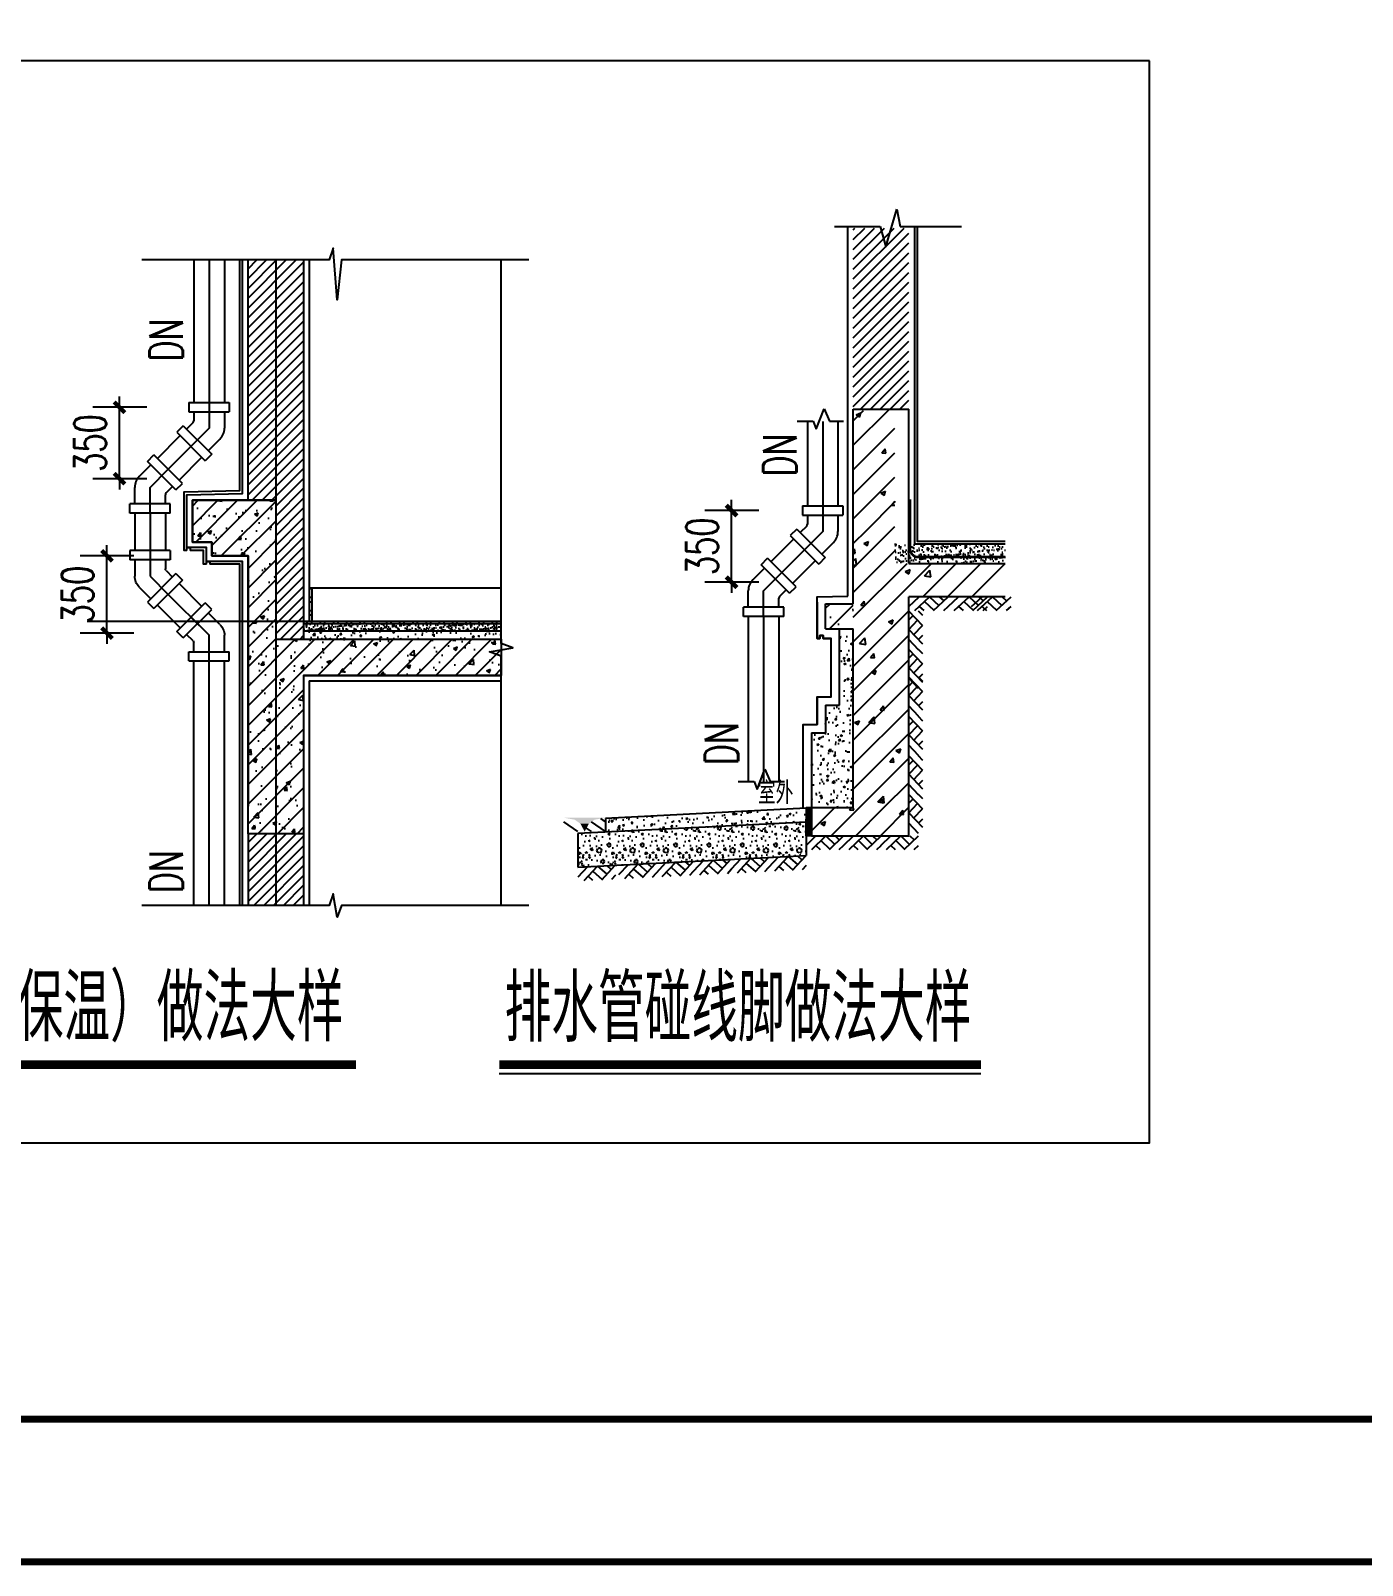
# Model space of a CAD drawing. Extents: x -452079 to 117456, y 3902 to 836955.
# Drawn here: x -291040 to -281696, y 673377 to 684145 of the extents above; entities that cross this region are included whole.
import ezdxf
from ezdxf.enums import TextEntityAlignment as Align

# ---------------------------------------------------------------- set-up
doc = ezdxf.new("R2010")
doc.units = 0
doc.header["$LTSCALE"] = 1000
doc.header["$MEASUREMENT"] = 0
doc.linetypes.add('PC-12-T01$0$ACAD_ISO10W100', pattern=[18, 12, -3, 0, -3])
doc.linetypes.add('PC-12-T01$0$DASH', pattern=[0.35, 0.25, -0.1])
for name, color, linetype in [('0-cxFrame', 155, 'Continuous'), ('PC-12-T01$0$TWT_TEXT', 7, 'Continuous'), ('总说明', 2, 'Continuous')]:
    doc.layers.add(name, color=color, linetype=linetype)
doc.layers.add('0-cxText', color=131, linetype='Continuous', lineweight=25)
doc.styles.add('cx_tuming', font='')
doc.styles.add('cx_tuqian1', font='')
doc.styles.add('PC-12-T01$0$_TCH_DIM_T3', font='SIMPLEX', dxfattribs={"width": 0.705882, "bigfont": 'GBCBIG'})
doc.styles.add('PC-12-T01$0$SZUL_DIM', font='simplex.shx', dxfattribs={"width": 0.7, "bigfont": 'hztxt.shx'})
doc.styles.add('PC-12-T01$0$SZUL_HZ', font='xcsg.shx', dxfattribs={"width": 0.8, "bigfont": 'HZTXT.shx'})
doc.styles.add('PC-12-T01$0$TSSD_Rein', font='Tssdeng.shx', dxfattribs={"width": 0.7, "bigfont": 'hztxt.shx'})
doc.styles.add('黑体', font='', dxfattribs={"height": 12})
doc.styles.get('cx_tuming').set_extended_font_data('SimHei')
doc.styles.get('cx_tuqian1').set_extended_font_data('SimSun')
doc.styles.get('黑体').set_extended_font_data('SimHei')
doc.dimstyles.new('PC-12-T01$0$_TWT_ARCH&&50', dxfattribs={"dimtxt": 148.75, "dimasz": 50, "dimexe": 125, "dimexo": 150, "dimgap": 63.125, "dimtad": 1, "dimdec": 0, "dimzin": 0, "dimdsep": 46, "dimtxsty": 'PC-12-T01$0$_TCH_DIM_T3', "dimblk": 'PC-12-T01$0$_ArchTick', "dimcen": 0.09, "dimclrt": 7, "dimazin": 2, "dimtfac": 1, "dimtdec": 0, "dimtix": 1, "dimtmove": 2, "dimatfit": 3, "dimfxl": 0, "dimtolj": 1, "dimtzin": 0, "dimarcsym": 0})

# ---------------------------------------------------------------- blocks, each defined once
blk = doc.blocks.new('PC-12-T01$0$_ArchTick')
at = {"color": 0, "linetype": 'ByBlock', "const_width": 0.4}
blk.add_lwpolyline([(-0.5, -0.5), (0.5, 0.5)], dxfattribs=at)
blk = doc.blocks.new('*D320')
at = {"color": 0, "lineweight": -2, "transparency": 16777216}
for p, q in [((-290417, 681503), (-290417, 681578)), ((-290226, 681503), (-290604, 681503)), ((-290417, 681001), (-290417, 681503)), ((-290226, 681001), (-290604, 681001)), ((-290417, 681001), (-290417, 680926))]:
    blk.add_line(p, q, dxfattribs=at)
at = {"color": 0, "lineweight": -2, "transparency": 16777216, "xscale": 75, "yscale": 75, "zscale": 75}
for p, rotation in [((-290417, 681503), 270), ((-290417, 681001), 90)]:
    blk.add_blockref('PC-12-T01$0$_ArchTick', p, dxfattribs=dict(at, rotation=rotation))
at = {"color": 7, "lineweight": -3, "transparency": 16777216, "insert": (-290623, 681252), "char_height": 223.1, "attachment_point": 5, "rotation": 90, "style": 'PC-12-T01$0$_TCH_DIM_T3'}
blk.add_mtext('\\A1;350', dxfattribs=at)
blk = doc.blocks.new('*D321')
at = {"color": 0, "lineweight": -2, "transparency": 16777216}
for p, q in [((-290316, 680460), (-290693, 680460)), ((-290505, 680460), (-290505, 680535)), ((-290505, 679917), (-290505, 680460)), ((-290316, 679917), (-290693, 679917)), ((-290505, 679917), (-290505, 679842))]:
    blk.add_line(p, q, dxfattribs=at)
at = {"color": 0, "lineweight": -2, "transparency": 16777216, "xscale": 75, "yscale": 75, "zscale": 75}
for p, rotation in [((-290505, 680460), 270), ((-290505, 679917), 90)]:
    blk.add_blockref('PC-12-T01$0$_ArchTick', p, dxfattribs=dict(at, rotation=rotation))
at = {"color": 7, "lineweight": -3, "transparency": 16777216, "insert": (-290711, 680188), "char_height": 223.1, "attachment_point": 5, "rotation": 90, "style": 'PC-12-T01$0$_TCH_DIM_T3'}
blk.add_mtext('\\A1;350', dxfattribs=at)
blk = doc.blocks.new('*D322')
at = {"color": 0, "lineweight": -2, "transparency": 16777216}
for p, q in [((-285931, 680778), (-286309, 680778)), ((-286122, 680778), (-286122, 680853)), ((-286122, 680275), (-286122, 680778)), ((-285931, 680275), (-286309, 680275)), ((-286122, 680275), (-286122, 680200))]:
    blk.add_line(p, q, dxfattribs=at)
at = {"color": 0, "lineweight": -2, "transparency": 16777216, "xscale": 75, "yscale": 75, "zscale": 75}
for p, rotation in [((-286122, 680778), 270), ((-286122, 680275), 90)]:
    blk.add_blockref('PC-12-T01$0$_ArchTick', p, dxfattribs=dict(at, rotation=rotation))
at = {"color": 7, "lineweight": -3, "transparency": 16777216, "insert": (-286328, 680527), "char_height": 223.1, "attachment_point": 5, "rotation": 90, "style": 'PC-12-T01$0$_TCH_DIM_T3'}
blk.add_mtext('\\A1;350', dxfattribs=at)
blk = doc.blocks.new('PC-12-T01$0$45度弯头')
at = {"layer": 'PC-12-T01$0$TWT_TEXT', "color": 2, "linetype": 'Continuous'}
for p, q in [((48.4, 53), (37.8, 42.4)), ((48.4, 53), (95, 6.4)), ((15, 33), (0, 33)), ((0, 33), (0, -33)), ((15, 33), (15, -33)), ((43.4, 36.8), (32.8, 26.2)), ((37.8, 42.4), (84.4, -4.2)), ((30, 25), (15, 25)), ((78.8, 1.4), (59.7, -17.7)), ((95, 6.4), (84.4, -4.2)), ((42, -25), (15, -25)), ((15, -33), (0, -33))]:
    blk.add_line(p, q, dxfattribs=at)
at = {"layer": 'PC-12-T01$0$TWT_TEXT', "color": 7, "linetype": 'PC-12-T01$0$ACAD_ISO10W100'}
for p, q in [((71.7, 29.7), (42, 0)), ((42, 0), (0, 0))]:
    blk.add_line(p, q, dxfattribs=at)
at = {"layer": 'PC-12-T01$0$TWT_TEXT', "color": 2, "linetype": 'Continuous'}
for centre, radius in [((30, 29), 3.97), ((42, 0), 25)]:
    blk.add_arc(centre, radius, 270, 315, dxfattribs=at)
blk = doc.blocks.new('PC-12-T01$0$A$C18EF7B7F')
at = {"layer": 'PC-12-T01$0$TWT_TEXT', "linetype": 'Continuous'}
h = blk.add_hatch(dxfattribs=at)
h.set_pattern_fill('ANSI32', color=2, scale=10, angle=315, style=0)
h.set_pattern_definition([(0, (-160352.88, 354900.825), (1e-14, 47.625), []), (0, (-160337.007, 354884.95), (1e-14, 47.625), [])])
h.paths.add_polyline_path([(20, 120), (30, 120), (30, 235), (25, 240), (20, 240)])
h = blk.add_hatch(dxfattribs=at)
h.set_pattern_fill('AR-SAND', color=254, scale=10, style=0)
h.set_pattern_definition([(37.5, (-285161.55, 101418.105), (-0.6299336, 19.2682377), [0, -15.2, 0, -17, 0, -16.25]), (7.5, (-285161.55, 101418.105), (17.697767, 28.2214607), [0, -8.2, 0, -13.7, 0, -5.25]), (327.5, (-285173.85, 101418.105), (31.1414186, 0.0565905), [0, -5, 0, -18, 0, -23.5]), (317.5, (-285173.85, 101418.105), (30.061266, 8.7767556), [0, -2.5, 0, -11.8, 0, -13.5])])
h.paths.add_polyline_path([(711, 85), (711, 112), (0, 112), (0, 85)])
h = blk.add_hatch(dxfattribs=at)
h.set_pattern_fill('ANSI32', color=2, scale=10, angle=45, style=0)
h.set_pattern_definition([(90, (-160352.88, 354900.825), (-47.625, 4e-15), []), (90, (-160337.007, 354916.7), (-47.625, 4e-15), [])])
h.paths.add_polyline_path([(5, 120), (5, 112), (711, 112), (711, 120)])
h = blk.add_hatch(dxfattribs=at)
h.set_pattern_fill('混凝土', color=254, scale=10, style=0)
h.set_pattern_definition([(50, (-285161.55, 101418.105), (71.726018, -6.275213), [7.5, -82.5]), (355, (-285161.55, 101418.105), (-13.875133, 75.219213), [6, -66]), (100.4514, (-285155.57, 101417.58), (57.850938, 68.943954), [6.374019, -70.114211]), (46.1842, (-285161.55, 101438.105), (106.724105, -16.551901), [11.25, -123.75]), (96.6356, (-285152.66, 101436.73), (93.46627, 97.411787), [9.56103, -105.1713]), (351.1842, (-285161.55, 101438.1), (93.466195, 97.41186), [9, -99]), (21, (-285151.55, 101433.105), (59.690705, -40.261889), [7.5, -82.5]), (326, (-285151.55, 101433.105), (24.331533, 72.515005), [6, -66]), (71.4514, (-285146.576, 101429.75), (84.022263, 32.25305), [6.374019, -70.114211]), (37.5, (-285161.55, 101418.105), (1.2159855, 33.2893854), [0, -65.2, 0, -67, 0, -66.25]), (7.5, (-285161.55, 101418.105), (26.3069537, 39.441171), [0, -38.2, 0, -63.7, 0, -25.25]), (327.5, (-285183.85, 101418.105), (53.3822436, -2.2554872), [0, -25, 0, -78, 0, -103.5]), (317.5, (-285193.85, 101418.105), (58.318617, 10.010498), [0, -32.5, 0, -51.8, 0, -73.5])])
h.paths.add_polyline_path([(0, 85), (0, 55), (711, 55), (711, 85)])
at = {"layer": 'PC-12-T01$0$TWT_TEXT', "color": 254, "linetype": 'Continuous'}
for p, q in [((20, 740), (20, 120)), ((25, 240), (711, 240))]:
    blk.add_line(p, q, dxfattribs=at)
at = {"layer": 'PC-12-T01$0$TWT_TEXT', "color": 2}
for p, q in [((20, 240), (25, 240)), ((30, 235), (25, 240)), ((30, 235), (30, 120)), ((0, 120), (711, 120)), ((0, 112), (711, 112))]:
    blk.add_line(p, q, dxfattribs=at)
at = {"layer": 'PC-12-T01$0$TWT_TEXT', "color": 254}
blk.add_line((0, 85), (711, 85), dxfattribs=at)
blk = doc.blocks.new('PC-12-T01$0$$LinePat$素土夯实')
at = {"layer": 'PC-12-T01$0$TWT_TEXT', "color": 8}
for p, q in [((0, -210), (210, 0)), ((120, -300), (420, 0)), ((420, 0), (608, -188)), ((495, -300), (795, 0)), ((615, 0), (705, -90)), ((210, -210), (300, -300)), ((315, -105), (502, -293)), ((705, -300), (795, -210))]:
    blk.add_line(p, q, dxfattribs=at)
blk = doc.blocks.new('PC-12-T01$0$$LinePat$自然土壤')
at = {"color": 0}
for p, q in [((0, -90), (71, -19)), ((0, -300), (211, -89)), ((210, -300), (286, -224)), ((420, -300), (630, -90))]:
    blk.add_line(p, q, dxfattribs=at)
for points in [[(0, 0), (630, 0), (168, -45), (462, -45)], [(168, -45), (462, -45), (252, -132), (378, -132)], [(252, -132), (378, -132), (315, -300)]]:
    blk.add_solid(points, dxfattribs=at)
blk = doc.blocks.new('PC-12-T01$0$A$C5B1F4B75')
at = {"layer": 'PC-12-T01$0$TWT_TEXT', "linetype": 'Continuous'}
blk.add_hatch(color=8, dxfattribs=at).paths.add_polyline_path([(0, 100), (-20, 100), (-20, 60), (0.2, 60)])
h = blk.add_hatch(dxfattribs=at)
h.set_pattern_fill('HOUND', color=8, scale=5, style=0)
h.set_pattern_definition([(180, (-66896.956, 2947.6813), (-9.525, 2.38125), [38.1, -19.05]), (90, (-66896.956, 2947.6813), (2.38125, -9.525), [38.1, -19.05])])
h.paths.add_polyline_path([(-20, 0), (-20, 60), (0, 60), (0, 0)])
at = {"layer": 'PC-12-T01$0$TWT_TEXT', "color": 2}
for points in [[(0, 100), (-20, 100), (-20, 60), (0, 60)], [(-20, 60), (0, 60), (0, 0), (-20, 0)]]:
    blk.add_lwpolyline(points, close=True, dxfattribs=at)
blk = doc.blocks.new('TK22.A1 L(Dragon)')
at = {"layer": '0-cxFrame', "color": 7, "const_width": 0.5}
blk.add_lwpolyline([(0, 0), (-841, 0), (-841, 594), (0, 594)], close=True, dxfattribs=at)
at = {"layer": '0-cxFrame', "const_width": 0.5}
blk.add_lwpolyline([(-80, 10), (-821, 10), (-821, 584), (-80, 584)], close=True, dxfattribs=at)
at = {"style": '黑体', "flags": 4}
blk.add_attdef('图幅', text='', height=3.3, dxfattribs=at).set_placement((-40, 3), align=Align.RIGHT)
at = {"layer": '0-cxText', "flags": 4}
for tag, height, style, p in [('建设单位', 3.5, 'cx_tuming', (-45, 240)), ('项目名称', 3.5, 'cx_tuming', (-45, 210)), ('子项名称', 3.5, 'cx_tuming', (-45, 180)), ('工程编号', 3.3, 'cx_tuqian1', (-35, 165)), ('图名1', 3.5, 'cx_tuming', (-45, 87)), ('图名2', 3.5, 'cx_tuming', (-45, 79)), ('图名3', 3.5, 'cx_tuming', (-45, 71)), ('出图日期', 3.3, 'cx_tuqian1', (-39, 60)), ('专业', 3.3, 'cx_tuqian1', (-55, 52)), ('图号', 3.3, 'cx_tuqian1', (-55, 44)), ('版次', 3.3, 'cx_tuqian1', (-20, 44))]:
    blk.add_attdef(tag, text='', height=height, dxfattribs=dict(at, style=style)).set_placement(p, align=Align.MIDDLE)

msp = doc.modelspace()

# ---------------------------------------------------------------- hatches: boundary and pattern name
h = msp.add_hatch()
h.set_pattern_fill('普通砖', color=256, scale=19.5, style=0)
h.set_pattern_definition([(45, (-2259679.558, -1099657.444), (-34.4714694, 34.4714694), [])])
h.paths.add_polyline_path([(-284877.87, 682760.2), (-285267.87, 682760.2), (-285267.87, 681489.47), (-284877.87, 681489.47)])
at = {"linetype": 'Continuous'}
h = msp.add_hatch(dxfattribs=at)
h.set_pattern_fill('普通砖', color=256, scale=19.5, style=0)
h.set_pattern_definition([(45, (-601126.153, 1354954.917), (-34.4714694, 34.4714694), [])])
h.paths.add_polyline_path([(-289514.98, 682536.3), (-289124.98, 682536.3), (-289124.98, 679874.72), (-289319.98, 679874.72), (-289319.98, 680849.72), (-289514.98, 680849.72)])
h = msp.add_hatch(dxfattribs=at)
h.set_pattern_fill('钢筋混凝土', color=256, scale=39, style=0)
h.set_pattern_definition([(45, (-601126.15, 1354919.91), (-68.942911, 68.942911), []), (50, (-601126.15, 1354919.91), (279.73147, -24.47333), [29.25, -321.75]), (355, (-601126.15, 1354919.9), (-54.11302, 293.35493), [23.4, -257.4]), (100.4514, (-601102.84, 1354917.87), (225.61866, 268.88142), [24.85867, -273.44542]), (46.1842, (-601126.15, 1354997.9), (416.22401, -64.55242), [43.875, -482.625]), (96.6356, (-601091.47, 1354992.53), (364.51846, 379.90597), [37.28801, -410.16807]), (351.1842, (-601126.15, 1354997.9), (364.51816, 379.90625), [35.1, -386.1]), (21, (-601087.15, 1354978.41), (232.79375, -157.02137), [29.25, -321.75]), (326, (-601087.15, 1354978.4), (94.89298, 282.80852), [23.4, -257.4]), (71.4514, (-601067.75, 1354965.33), (327.68683, 125.78689), [24.85867, -273.44542]), (37.5, (-601126.15, 1354919.91), (4.742344, 129.828603), [0, -254.28, 0, -261.3, 0, -258.375]), (7.5, (-601126.15, 1354919.91), (102.59712, 153.820568), [0, -148.98, 0, -248.43, 0, -98.475]), (327.5, (-601213.12, 1354919.91), (208.19075, -8.7964), [0, -97.5, 0, -304.2, 0, -403.65]), (317.5, (-601252.12, 1354919.91), (227.442606, 39.040943), [0, -126.75, 0, -202.02, 0, -286.65])])
h.paths.add_polyline_path([(-289124.98, 678509.72), (-289514.98, 678509.72), (-289514.98, 678704.72), (-289514.98, 680459.72), (-289768.48, 680459.72), (-289768.48, 680557.22), (-289904.98, 680557.22), (-289904.98, 680849.72), (-289319.98, 680849.72), (-289319.98, 679874.72), (-287738.55, 679874.72), (-287738.55, 679621.22), (-289124.98, 679621.22)])
h = msp.add_hatch(dxfattribs=at)
h.set_pattern_fill('AR-SAND', color=256, scale=19.5, style=0)
h.set_pattern_definition([(37.5, (-477713.48, 2688999.56), (-1.5600305, 47.71779064), [0, -37.6428, 0, -42.1005, 0, -40.243125]), (7.5, (-477713.48, 2688999.56), (43.8285201, 69.8904473), [0, -20.3073, 0, -33.92805, 0, -13.001625]), (327.5, (-477743.942, 2688999.56), (77.1217561, 0.1401255), [0, -12.3825, 0, -44.577, 0, -58.19775]), (317.5, (-477743.94, 2688999.56), (74.4467541, 21.735609), [0, -6.19125, 0, -29.2227, 0, -33.43275])])
h.paths.add_polyline_path([(-284201.69, 680407.22), (-284201.69, 680543.72), (-284975.37, 680543.72), (-284975.37, 680407.22)])
h = msp.add_hatch(dxfattribs=at)
h.set_pattern_fill('钢筋混凝土', color=256, scale=48.75, style=0)
h.set_pattern_definition([(45, (-2414302.64, -571793.92), (-86.178639, 86.178639), []), (50, (-2414302.64, -571793.92), (349.66434, -30.591666), [36.5625, -402.1875]), (355, (-2414302.64, -571793.92), (-67.641275, 366.693665), [29.25, -321.75]), (100.4514, (-2414273.5, -571796.47), (282.023324, 336.101777), [31.073343, -341.80678]), (46.1842, (-2414302.64, -571696.4), (520.28001, -80.69052), [54.84375, -603.28125]), (96.6356, (-2414259.3, -571703.14), (455.64807, 474.88246), [46.61002, -512.71009]), (351.1842, (-2414302.64, -571696.4), (455.6477, 474.88282), [43.875, -482.625]), (21, (-2414253.9, -571720.8), (290.992188, -196.27671), [36.5625, -402.1875]), (326, (-2414253.9, -571720.8), (118.616224, 353.510647), [29.25, -321.75]), (71.4514, (-2414229.64, -571737.15), (409.60853, 157.233617), [31.073343, -341.80678]), (37.5, (-2414302.64, -571793.92), (5.9279295, 162.285754), [0, -317.85, 0, -326.625, 0, -322.96875]), (7.5, (-2414302.64, -571793.92), (128.2464, 192.27571), [0, -186.225, 0, -310.5375, 0, -123.09375]), (327.5, (-2414411.35, -571793.92), (260.2384376, -10.9955), [0, -121.875, 0, -380.25, 0, -504.5625]), (317.5, (-2414460.1, -571793.92), (284.303258, 48.801179), [0, -158.4375, 0, -252.525, 0, -358.3125])])
h.paths.add_polyline_path([(-285462.87, 680124.47), (-285267.87, 680124.47), (-285267.87, 679948.97), (-285462.87, 679948.97)])
h = msp.add_hatch(dxfattribs=at)
h.set_pattern_fill('混凝土', color=256, scale=19.5, style=0)
h.set_pattern_definition([(50, (-277834.24, -257636.39), (139.865736, -12.236666), [14.625, -160.875]), (355, (-277834.24, -257636.4), (-27.05651, 146.677466), [11.7, -128.7]), (100.4514, (-277822.59, -257637.41), (112.80933, 134.44071), [12.429337, -136.722712]), (46.1842, (-277834.24, -257597.4), (208.112004, -32.276208), [21.9375, -241.3125]), (96.6356, (-277816.9, -257600.08), (182.259228, 189.952985), [18.644006, -205.084035]), (351.1842, (-277834.24, -257597.4), (182.25908, 189.953127), [17.55, -193.05]), (21, (-277814.74, -257607.14), (116.396875, -78.510684), [14.625, -160.875]), (326, (-277814.74, -257607.14), (47.44649, 141.404259), [11.7, -128.7]), (71.4514, (-277805.04, -257613.69), (163.843413, 62.893447), [12.429337, -136.722712]), (37.5, (-277834.24, -257636.393), (2.3711718, 64.9143015), [0, -127.14, 0, -130.65, 0, -129.1875]), (7.5, (-277834.24, -257636.393), (51.29856, 76.910284), [0, -74.49, 0, -124.215, 0, -49.2375]), (327.5, (-277877.727, -257636.393), (104.095375, -4.3982), [0, -48.75, 0, -152.1, 0, -201.825]), (317.5, (-277897.23, -257636.39), (113.721303, 19.5204716), [0, -63.375, 0, -101.01, 0, -143.325])])
h.paths.add_polyline_path([(-285560.37, 678691.22), (-285267.87, 678691.22), (-285267.87, 679276.22), (-285462.87, 679276.22), (-285462.87, 679217.72), (-285560.37, 679217.72)])
h.paths.add_polyline_path([(-285365.37, 679412.72), (-285462.87, 679412.72), (-285462.87, 679276.22), (-285267.87, 679276.22), (-285267.87, 679919.72), (-285365.37, 679919.72)])
h = msp.add_hatch(dxfattribs=at)
h.set_pattern_fill('混凝土', color=256, scale=19.5, style=0)
h.set_pattern_definition([(50, (-472967.32, 2688804.56), (139.8657356, -12.236666), [14.625, -160.875]), (355, (-472967.32, 2688804.56), (-27.05651, 146.677466), [11.7, -128.7]), (100.4514, (-472955.66, 2688803.54), (112.809329, 134.440711), [12.429337, -136.722712]), (46.1842, (-472967.32, 2688843.56), (208.112004, -32.276208), [21.9375, -241.3125]), (96.6356, (-472949.98, 2688840.87), (182.259228, 189.952985), [18.644006, -205.084035]), (351.1842, (-472967.32, 2688843.56), (182.25908, 189.953127), [17.55, -193.05]), (21, (-472947.82, 2688833.81), (116.396875, -78.510684), [14.625, -160.875]), (326, (-472947.82, 2688833.81), (47.44649, 141.404259), [11.7, -128.7]), (71.4514, (-472938.12, 2688827.27), (163.843413, 62.893447), [12.429337, -136.722712]), (37.5, (-472967.32, 2688804.56), (2.3711718, 64.9143015), [0, -127.14, 0, -130.65, 0, -129.1875]), (7.5, (-472967.32, 2688804.56), (51.2985598, 76.9102838), [0, -74.49, 0, -124.215, 0, -49.2375]), (327.5, (-473010.804, 2688804.56), (104.095375, -4.3982), [0, -48.75, 0, -152.1, 0, -201.825]), (317.5, (-473030.3, 2688804.56), (113.721303, 19.5204716), [0, -63.375, 0, -101.01, 0, -143.325])])
h.paths.add_polyline_path([(-285599.37, 678613.22), (-285599.37, 678689.27), (-287006, 678618.11), (-287006, 678520.49), (-285599.37, 678591.65)])
h = msp.add_hatch()
h.set_pattern_fill('加气混凝土', color=8, scale=19.5, style=0)
h.set_pattern_definition([(0, (-277765.21, -257707.76), (117, 234), [0, -234]), (0, (-277902.1, -257739.35), (117, 234), [0, -234]), (0, (-277826.05, -257741.7), (117, 234), [0, -234]), (0, (-277742.98, -257672.66), (117, 234), [0, -234]), (0, (-277840.1, -257753.4), (117, 234), [0, -234]), (0, (-277719.58, -257525.24), (117, 234), [0, -234]), (0, (-277790.95, -257543.96), (117, 234), [0, -234]), (0, (-277753.51, -257573.21), (117, 234), [0, -234]), (0, (-277944.22, -257577.9), (117, 234), [0, -234]), (0, (-277829.56, -257588.42), (117, 234), [0, -234]), (0, (-277874.02, -257648.1), (117, 234), [0, -234]), (0, (-277871.68, -257735.84), (117, 234), [0, -234]), (0, (-277783.93, -257745.2), (117, 234), [0, -234]), (0, (-277719.58, -257642.24), (117, 234), [0, -234]), (0, (-277938.37, -257678.51), (117, 234), [0, -234]), (0, (-277918.48, -257638.73), (117, 234), [0, -234]), (0, (-277827.22, -257655.11), (117, 234), [0, -234]), (0, (-277859.98, -257689.04), (117, 234), [0, -234]), (0, (-277878.7, -257611.82), (117, 234), [0, -234]), (0, (-277849.45, -257524.07), (117, 234), [0, -234]), (0, (-277929.01, -257727.65), (117, 234), [0, -234]), (0, (-277800.31, -257572.04), (117, 234), [0, -234]), (0, (-277909.12, -257568.53), (117, 234), [0, -234]), (0, (-277927.84, -257538.11), (117, 234), [0, -234]), (130.601294, (-277733.956, -257598.508), (-584.99999354, 702.00000307), [10.273206, -4304.47329]), (18.434949, (-277750.67, -257594.05), (584.9999978, 233.9999983), [10.571044, -1469.37488]), (90, (-277750.67, -257604.08), (117, 234), [10.02857, -457.971404]), (161.565051, (-277740.64, -257607.422), (-585.000003, 233.9999826), [10.571044, -1469.37488]), (53.1301023, (-277740.64, -257607.42), (117.0000002, 234), [11.14286, -1158.857115]), (135, (-277731.73, -257726.65), (-117.000014, 233.999984), [9.45503, -652.396914]), (45, (-277745.1, -257726.65), (116.999999, 233.999999), [9.45503, -652.396914]), (135, (-277738.41, -257733.34), (-117.000014, 233.999984), [9.45503, -652.396914]), (45, (-277738.41, -257733.34), (116.999999, 233.999999), [9.45503, -652.396914]), (116.56505, (-277844.27, -257569.54), (-2e-05, 467.999987), [12.45809, -249.161835]), (180, (-277849.84, -257558.4), (-117, 234), [13.37143, -220.62856]), (63.43495, (-277868.78, -257569.54), (1e-06, 468), [12.45809, -249.161835]), (116.56505, (-277863.21, -257580.68), (-2e-05, 467.999987), [12.45809, -249.161835]), (0, (-277863.21, -257580.68), (117, 234), [13.37143, -220.62856]), (63.43495, (-277849.84, -257580.68), (1e-06, 468), [12.45809, -249.161835]), (107.102728, (-277756.242, -257648.651), (-350.99998658, 1170.00000189), [15.155925, -6350.331975]), (143.972626, (-277760.699, -257634.165), (-2222.99997182, 1637.99999815), [15.155925, -3167.5878]), (180, (-277772.96, -257625.25), (-117, 234), [14.485714, -219.51427]), (36.0273733, (-277799.699, -257634.165), (2222.99998357, 1637.99998234), [15.155925, -3167.5878]), (71.565051, (-277804.156, -257647.536), (351.0000018, 1169.999998), [14.094723, -1465.85119]), (107.102728, (-277799.699, -257662.022), (-350.99998658, 1170.00000189), [15.155925, -6350.331975]), (143.972626, (-277787.442, -257670.936), (-2222.99997182, 1637.99999815), [15.155925, -3167.5878]), (0, (-277787.44, -257670.94), (117, 234), [14.485714, -219.51427]), (36.0273733, (-277772.956, -257670.936), (2222.99998357, 1637.99998234), [15.155925, -3167.5878]), (71.565051, (-277760.7, -257662.022), (351.0000018, 1169.999998), [14.094723, -1465.85119]), (150.255118, (-277754.013, -257539.45), (-351.0000008, 233.9999971), [8.98366, -1877.584644]), (90, (-277761.81, -257543.91), (117, 234), [8.914286, -459.08567]), (29.7448813, (-277761.813, -257543.908), (351.0000002, 233.9999989), [8.98366, -1877.584644]), (116.56505, (-277808.61, -257705.48), (-2e-05, 467.999987), [12.45809, -249.161835]), (168.690067, (-277814.185, -257694.336), (-1053.0000008, 233.99999413), [11.36353, -2374.977345]), (41.1859251, (-277834.242, -257699.908), (2924.99998228, 2573.99997749), [11.84502, -4963.06278]), (90, (-277834.24, -257711.05), (117, 234), [11.14286, -456.857115]), (138.814074, (-277825.327, -257718.851), (-2924.99994801, 2574.0000164), [11.84502, -4963.06278]), (16.6992442, (-277825.327, -257718.851), (3860.99997095, 1169.99998775), [11.633485, -4874.429625]), (60.9453959, (-277814.185, -257715.508), (116.99999969, 233.99999793), [11.472274, -4806.882405]), (109.983106, (-277906.67, -257607.422), (-585.0000022, 1637.99999567), [13.04238, -5464.757025]), (155.556045, (-277911.127, -257595.165), (-1521.0000058, 701.99998542), [13.463965, -5641.401285]), (24.4439547, (-277935.642, -257595.165), (1521.00000076, 701.99999662), [13.463965, -5641.401285]), (70.0168934, (-277940.099, -257607.422), (585.00000176, 1637.99999594), [13.04238, -5464.757025]), (109.983106, (-277935.642, -257619.679), (-585.0000022, 1637.99999567), [13.04238, -5464.757025]), (160.016893, (-277923.385, -257624.136), (-585.00000034, 233.99998934), [13.04238, -2725.857225]), (19.9831065, (-277923.385, -257624.136), (584.9999968, 233.99999963), [13.04238, -2725.857225]), (70.0168934, (-277911.127, -257619.679), (585.00000176, 1637.99999594), [13.04238, -5464.757025]), (122.005383, (-277819.756, -257628.593), (-117.0000157, 233.99998805), [10.51215, -2197.03926]), (18.434949, (-277835.356, -257623.022), (584.9999978, 233.9999983), [10.571044, -1469.37488]), (90, (-277835.36, -257633.05), (117, 234), [10.02857, -457.971404]), (161.565051, (-277825.327, -257636.393), (-585.000003, 233.9999826), [10.571044, -1469.37488]), (54.4623222, (-277825.327, -257636.393), (818.99999881, 1169.99999825), [9.58545, -4016.302485]), (116.56505, (-277887.73, -257685.42), (-2e-05, 467.999987), [12.45809, -249.161835]), (180, (-277893.3, -257674.28), (-117, 234), [12.25714, -221.742846]), (59.0362434, (-277912.242, -257685.422), (117.0000004, 233.99999886), [12.994694, -2715.89058]), (120.963756, (-277905.556, -257696.565), (-117.000016, 233.99998925), [12.994694, -2715.89058]), (0, (-277905.56, -257696.56), (117, 234), [12.25714, -221.742846]), (63.43495, (-277893.3, -257696.56), (1e-06, 468), [12.45809, -249.161835])])
h.paths.add_polyline_path([(-285599.37, 678591.65), (-287201, 678510.74), (-287201, 678276.44), (-285599.37, 678357.36)])
h = msp.add_hatch(dxfattribs=at)
h.set_pattern_fill('普通砖', color=256, scale=19.5, style=0)
h.set_pattern_definition([(45, (-601126.153, 1351755.503), (-34.4714694, 34.4714694), [])])
h.paths.add_polyline_path([(-289514.98, 678509.72), (-289124.98, 678509.72), (-289124.98, 678006.1), (-289319.98, 678006.1), (-289319.98, 678008.88), (-289514.98, 678006.1)])

# ---------------------------------------------------------------- linework, layer by layer
at = {"ltscale": 0.5}
for p, q in [((-285038.29, 682628, -800.07), (-284961.54, 682891.74, -800.07)), ((-284961.54, 682891.74, -800.07), (-284938.52, 682770.19, -800.07)), ((-285400.67, 682770.19, -800.07), (-285078.96, 682770.19, -800.07)), ((-285078.96, 682770.19, -800.07), (-285038.29, 682628, -800.07)), ((-284938.52, 682770.19, -800.07), (-284509.27, 682770.19, -800.07)), ((-289514.98, 680849.72, -800.07), (-289514.98, 682536.3, -800.07)), ((-289124.98, 682536.3, -800.07), (-289124.98, 679874.72, -800.07)), ((-285527.51, 681348.53, -800.07), (-285473.09, 681491.25, -800.07)), ((-285473.09, 681491.25, -800.07), (-285435.68, 681404.6, -800.07)), ((-285267.87, 681489.47, -800.07), (-284877.87, 681489.47, -800.07)), ((-285267.87, 680124.47, -800.07), (-285267.87, 681489.47, -800.06)), ((-285267.87, 681313.97, -800.06), (-285267.87, 681489.47, -800.06)), ((-284877.87, 680407.22, -800.07), (-284877.87, 681489.47, -800.07)), ((-285661.86, 681404.6, -800.07), (-285549.62, 681404.6, -800.07)), ((-285549.62, 681404.6, -800.07), (-285527.51, 681348.53, -800.07)), ((-285435.68, 681404.6, -800.07), (-285335.34, 681404.6, -800.07)), ((-284201.69, 680173.22, -800.07), (-284877.87, 680173.22, -800.07)), ((-285462.87, 679948.97, -800.07), (-285462.87, 680124.47, -800.07)), ((-285365.37, 679412.72, -800.07), (-285365.37, 679948.97, -800.07)), ((-285267.87, 678691.22, -800.07), (-285267.87, 679948.97, -800.07)), ((-289085.98, 679582.22, -800.07), (-287738.55, 679582.22, -800.07)), ((-289085.98, 679582.22, -800.07), (-289085.98, 678006.1, -800.07)), ((-285462.87, 679412.72, -800.07), (-285365.37, 679412.72, -800.07)), ((-285462.87, 679412.72, -800.07), (-285462.87, 679217.72, -800.07)), ((-285560.37, 679217.72, -800.07), (-285560.37, 678593.6, -800.07)), ((-285560.37, 679217.72, -800.07), (-285462.87, 679217.72, -800.07)), ((-285942.17, 678820.8, -800.07), (-285887.75, 678963.52, -800.07)), ((-285887.75, 678963.52, -800.07), (-285850.34, 678876.87, -800.07)), ((-286076.52, 678876.87, -800.07), (-285964.28, 678876.87, -800.07)), ((-285964.28, 678876.87, -800.07), (-285942.17, 678820.8, -800.07)), ((-285850.34, 678876.87, -800.07), (-285750, 678876.87, -800.07)), ((-285599.37, 678689.27, -800.07), (-287006, 678618.11, -800.07)), ((-285599.37, 678689.27, -800.07), (-285599.37, 678357.36, -800.07)), ((-285560.37, 678691.22, -800.07), (-285560.37, 678496.22, -800.07)), ((-285267.87, 678691.22, -800.07), (-285560.37, 678691.22, -800.07)), ((-285599.37, 678591.65, -800.07), (-287201, 678510.74, -800.07)), ((-287006, 678618.11, -800.07), (-287006, 678520.49, -800.07)), ((-289514.98, 678509.72, -800.07), (-289514.98, 678006.1, -800.07)), ((-289124.98, 678509.72, -800.07), (-289124.98, 678006.1, -800.07)), ((-287201, 678510.74, -800.07), (-287201, 678276.44, -800.07)), ((-285560.37, 678496.22, -800.07), (-285267.87, 678496.22, -800.07)), ((-287201, 678276.44, -800.07), (-285599.37, 678357.36, -800.07))]:
    msp.add_line(p, q, dxfattribs=at)
at = {"linetype": 'Continuous', "ltscale": 0.5}
for p, q in [((-289895.23, 682536.3, -800.07), (-289895.23, 681535.48, -800.07)), ((-289787.98, 682536.3, -800.07), (-289787.98, 681355.3, -800.07)), ((-289680.73, 682536.3, -800.07), (-289680.73, 681535.48, -800.07)), ((-285267.87, 681235.95, -800.07), (-285014.35, 681489.47, -800.07)), ((-285267.87, 681408.31, -800.07), (-285196.26, 681479.92, -800.07)), ((-285247.84, 681450.17, -800.07), (-285213.71, 681463.27, -800.07)), ((-285247.84, 681450.17, -800.07), (-285223.59, 681433.81, -800.07)), ((-285223.53, 681433.62, -800.07), (-285213.64, 681463.08, -800.07)), ((-290098.56, 681044.72, -800.07), (-289787.98, 681355.3, -800.07)), ((-285589.62, 681402.46, -800.07), (-285589.62, 680810.24, -800.07)), ((-285482.37, 681402.46, -800.07), (-285482.37, 680810.24, -800.07)), ((-285375.12, 681402.46, -800.07), (-285375.12, 680810.24, -800.07)), ((-285267.87, 681063.59, -800.07), (-284975.37, 681356.09, -800.07)), ((-290151.06, 681143.89, -800.07), (-289991.22, 681303.74, -800.07)), ((-285068.28, 681183.47, -800.07), (-285044.78, 681211.48, -800.07)), ((-285039.07, 681180.73, -800.07), (-285044.71, 681211.28, -800.07)), ((-289999.39, 680992.22, -800.07), (-289839.55, 681152.06, -800.07)), ((-285267.87, 680891.24, -800.07), (-284975.37, 681183.74, -800.07)), ((-285068.28, 681183.47, -800.07), (-285039.14, 681180.92, -800.07)), ((-285267.87, 680718.88, -800.07), (-284975.37, 681011.38, -800.07)), ((-285075.47, 680900.38, -800.07), (-285041.33, 680913.49, -800.07)), ((-285075.47, 680900.38, -800.07), (-285051.22, 680884.03, -800.07)), ((-285051.15, 680883.84, -800.07), (-285041.27, 680913.3, -800.07)), ((-289904.98, 680849.72, -800.07), (-289904.98, 680557.22, -800.07)), ((-289319.98, 680849.72, -800.07), (-289904.98, 680849.72, -800.07)), ((-289319.98, 680849.72, -800.07), (-289319.98, 679874.72, -800.07)), ((-285173.17, 680641.22, -800.07), (-284975.37, 680839.02, -800.07)), ((-285000.64, 680816.77, -800.07), (-284977.13, 680844.78, -800.07)), ((-285000.64, 680816.77, -800.07), (-284975.37, 680814.56, -800.07)), ((-284975.37, 680835.4, -800.07), (-284977.07, 680844.59, -800.07)), ((-290309.88, 680760.47, -800.07), (-290309.88, 680497.38, -800.07)), ((-290202.63, 680760.47, -800.07), (-290202.63, 680497.38, -800.07)), ((-290095.38, 680760.47, -800.07), (-290095.38, 680497.38, -800.07)), ((-285845.46, 680418.65, -800.07), (-285685.62, 680578.49, -800.07)), ((-285792.96, 680319.47, -800.07), (-285482.37, 680630.06, -800.07)), ((-285267.87, 680374.17, -800.07), (-285000.82, 680641.22, -800.07)), ((-285267.87, 680546.52, -800.07), (-285173.17, 680641.22, -800.07)), ((-285000.82, 680641.22, -800.07), (-284975.37, 680666.67, -800.07)), ((-289904.98, 680557.22, -800.07), (-289768.48, 680557.22, -800.07)), ((-289768.48, 680557.22, -800.07), (-289768.48, 680459.72, -800.07)), ((-289768.48, 680459.72, -800.07), (-289514.98, 680459.72, -800.07)), ((-289514.98, 680459.72, -800.07), (-289514.98, 679874.72, -800.07)), ((-285267.87, 680498.29, -800.07), (-285259.16, 680508.68, -800.07)), ((-285267.87, 680201.81, -800.07), (-284975.37, 680494.31, -800.07)), ((-285267.87, 680479.38, -800.07), (-285253.52, 680478.12, -800.07)), ((-285253.46, 680477.93, -800.07), (-285259.09, 680508.49, -800.07)), ((-285194.08, 680546.87, -800.07), (-285159.95, 680559.98, -800.07)), ((-285194.08, 680546.87, -800.07), (-285169.83, 680530.52, -800.07)), ((-285169.77, 680530.33, -800.07), (-285159.88, 680559.78, -800.07)), ((-284838.87, 680543.72, -800.07), (-284201.69, 680543.72, -800.07)), ((-285693.79, 680266.97, -800.07), (-285533.94, 680426.81, -800.07)), ((-285267.87, 680422.21, -800.07), (-285250.19, 680440.63, -800.07)), ((-285267.87, 679857.09, -800.07), (-284717.75, 680407.22, -800.07)), ((-285267.87, 680029.45, -800.07), (-284890.1, 680407.22, -800.07)), ((-285267.87, 680397.91, -800.07), (-285244.81, 680394.34, -800.07)), ((-285244.74, 680394.17, -800.07), (-285250.13, 680440.47, -800.07)), ((-284903.09, 680350.6, -800.07), (-284868.96, 680363.7, -800.07)), ((-284903.09, 680350.6, -800.07), (-284878.84, 680334.24, -800.07)), ((-284878.78, 680334.05, -800.07), (-284868.89, 680363.51, -800.07)), ((-284779.39, 680173.22, -800.07), (-284545.39, 680407.22, -800.07)), ((-284767.88, 680320.37, -800.07), (-284729.91, 680359.94, -800.07)), ((-284724.46, 680313.48, -800.07), (-284729.85, 680359.77, -800.07)), ((-284607.03, 680173.22, -800.07), (-284373.03, 680407.22, -800.07)), ((-284434.67, 680173.22, -800.07), (-284201.69, 680406.21, -800.07)), ((-289999.39, 680265.63, -800.07), (-289839.55, 680105.78, -800.07)), ((-284767.88, 680320.37, -800.07), (-284724.53, 680313.65, -800.07)), ((-290098.56, 680213.13, -800.07), (-289787.98, 679902.54, -800.07)), ((-285521.37, 680135.35, -800.07), (-285521.37, 679880.72, -800.07)), ((-285215.02, 680113.98, -800.07), (-285191.52, 680141.99, -800.07)), ((-285185.82, 680111.24, -800.07), (-285191.45, 680141.79, -800.07)), ((-290151.06, 680113.95, -800.07), (-289991.22, 679954.11, -800.07)), ((-286004.28, 680035.22, -800.07), (-286004.28, 678874.73, -800.07)), ((-285897.03, 680035.22, -800.07), (-285897.03, 678874.73, -800.07)), ((-285789.78, 680035.22, -800.07), (-285789.78, 678874.73, -800.07)), ((-285267.87, 679684.74, -800.07), (-284877.87, 680074.74, -800.07)), ((-285215.02, 680113.98, -800.07), (-285185.88, 680111.43, -800.07)), ((-285021.71, 679997.09, -800.07), (-284987.57, 680010.19, -800.07)), ((-285021.71, 679997.09, -800.07), (-284997.46, 679980.73, -800.07)), ((-284997.39, 679980.54, -800.07), (-284987.51, 680010, -800.07)), ((-289514.98, 679874.72, -800.07), (-289514.98, 678704.72, -800.07)), ((-289319.98, 679874.72, -800.07), (-287738.55, 679874.72, -800.07)), ((-285521.37, 679880.72, -800.07), (-285501.87, 679880.72, -800.07)), ((-285478.47, 679880.72, -800.07), (-285423.87, 679880.72, -800.07)), ((-285267.87, 679512.38, -800.07), (-284877.87, 679902.38, -800.07)), ((-285223.53, 679845.49, -800.07), (-285185.56, 679885.06, -800.07)), ((-285223.53, 679845.49, -800.07), (-285180.17, 679838.76, -800.07)), ((-285180.11, 679838.59, -800.07), (-285185.5, 679884.89, -800.07)), ((-289895.23, 678006.1, -800.07), (-289895.23, 679722.36, -800.07)), ((-289787.98, 678006.1, -800.07), (-289787.98, 679806.91, -800.07)), ((-289680.73, 678006.1, -800.07), (-289680.73, 679722.36, -800.07)), ((-285267.87, 679340.02, -800.07), (-284877.87, 679730.02, -800.07)), ((-285147.38, 679747.28, -800.07), (-285123.87, 679775.29, -800.07)), ((-285147.38, 679747.28, -800.07), (-285118.24, 679744.73, -800.07)), ((-285118.17, 679744.54, -800.07), (-285123.81, 679775.1, -800.07)), ((-289124.98, 679621.22, -800.07), (-287738.55, 679621.22, -800.07)), ((-289124.98, 679621.22, -800.07), (-289124.98, 678509.72, -800.07)), ((-285140.32, 679643.57, -800.07), (-285106.19, 679656.68, -800.07)), ((-285140.32, 679643.57, -800.07), (-285116.07, 679627.22, -800.07)), ((-285116.01, 679627.03, -800.07), (-285106.13, 679656.49, -800.07)), ((-285267.87, 679167.66, -800.07), (-284877.87, 679557.66, -800.07)), ((-285521.37, 679471.22, -800.07), (-285521.37, 679276.22, -800.07)), ((-285267.87, 678995.31, -800.07), (-284877.87, 679385.31, -800.07)), ((-285079.74, 679380.59, -800.07), (-285056.23, 679408.6, -800.07)), ((-285079.74, 679380.59, -800.07), (-285050.6, 679378.04, -800.07)), ((-285050.53, 679377.85, -800.07), (-285056.17, 679408.41, -800.07)), ((-285258.94, 679290.06, -800.07), (-285224.8, 679303.17, -800.07)), ((-285258.94, 679290.06, -800.07), (-285234.69, 679273.71, -800.07)), ((-285234.63, 679273.52, -800.07), (-285224.74, 679302.98, -800.07)), ((-285158.9, 679289.91, -800.07), (-285120.93, 679329.49, -800.07)), ((-285158.9, 679289.91, -800.07), (-285115.54, 679283.19, -800.07)), ((-285115.48, 679283.02, -800.07), (-285120.87, 679329.32, -800.07)), ((-285267.87, 678822.95, -800.07), (-284877.87, 679212.95, -800.07)), ((-284967.95, 679093.79, -800.07), (-284933.81, 679106.89, -800.07)), ((-284967.95, 679093.79, -800.07), (-284943.7, 679077.43, -800.07)), ((-284943.63, 679077.24, -800.07), (-284933.75, 679106.7, -800.07)), ((-285227.24, 678691.22, -800.07), (-284877.87, 679040.59, -800.07)), ((-285012.09, 679013.9, -800.07), (-284988.59, 679041.9, -800.07)), ((-285012.09, 679013.9, -800.07), (-284982.96, 679011.35, -800.07)), ((-284982.89, 679011.15, -800.07), (-284988.53, 679041.71, -800.07)), ((-285054.89, 678691.22, -800.07), (-284877.87, 678868.24, -800.07)), ((-285094.27, 678734.34, -800.07), (-285056.3, 678773.91, -800.07)), ((-285094.27, 678734.34, -800.07), (-285050.91, 678727.62, -800.07)), ((-285086.56, 678740.28, -800.07), (-285052.43, 678753.38, -800.07)), ((-285086.56, 678740.28, -800.07), (-285062.31, 678723.92, -800.07)), ((-285062.25, 678723.73, -800.07), (-285052.37, 678753.19, -800.07)), ((-285050.85, 678727.45, -800.07), (-285056.23, 678773.75, -800.07)), ((-285560.37, 678530.45, -800.07), (-285399.6, 678691.22, -800.07)), ((-285422.24, 678496.22, -800.07), (-285227.24, 678691.22, -800.07)), ((-285294.12, 678677.79, -800.07), (-285282.85, 678691.22, -800.07)), ((-285294.12, 678677.79, -800.07), (-285264.98, 678675.25, -800.07)), ((-285264.92, 678675.05, -800.07), (-285267.9, 678691.22, -800.07)), ((-285249.89, 678496.22, -800.07), (-285054.89, 678691.22, -800.07)), ((-285077.53, 678496.22, -800.07), (-284882.53, 678691.22, -800.07)), ((-284944.45, 678647.2, -800.07), (-284920.95, 678675.21, -800.07)), ((-284944.45, 678647.2, -800.07), (-284915.31, 678644.65, -800.07)), ((-284915.25, 678644.46, -800.07), (-284920.89, 678675.02, -800.07)), ((-284882.53, 678691.22, -800.07), (-284877.87, 678695.88, -800.07)), ((-285496.17, 678583.04, -800.07), (-285462.04, 678596.15, -800.07)), ((-285496.17, 678583.04, -800.07), (-285471.92, 678566.69, -800.07)), ((-285471.86, 678566.5, -800.07), (-285461.97, 678595.95, -800.07))]:
    msp.add_line(p, q, dxfattribs=at)
msp.add_line((-287752.39, 676827.42, -800.07), (-284372.5, 676827.42, -800.07))
at = {"elevation": -800.07}
msp.add_lwpolyline([(-283189.4, 683933.19), (-299523.33, 683933.19), (-299523.33, 676342.17), (-283189.4, 676342.17)], close=True, dxfattribs=at)
at = {"linetype": 'Continuous', "ltscale": 0.5, "elevation": -800.07}
for points in [[(-285306.87, 680176.27), (-285306.87, 682770.19), (-285306.87, 682770.19)], [(-284838.87, 682770.19), (-284838.87, 682770.19), (-284838.87, 680543.72)], [(-289943.98, 680498.72), (-289943.98, 680518.22), (-289920.58, 680518.22), (-289920.58, 680498.72)], [(-289807.48, 680401.22), (-289807.48, 680420.72), (-289784.08, 680420.72), (-289784.08, 680401.22)], [(-285618.87, 678691.22), (-285618.87, 679276.22), (-285521.37, 679276.22), (-285521.37, 679471.22), (-285423.87, 679471.22), (-285423.87, 679880.72), (-285478.47, 679880.6), (-285478.47, 679900.1), (-285501.87, 679900.1), (-285501.87, 679880.72), (-285521.37, 679880.72), (-285521.37, 680173.22), (-285306.87, 680176.27)], [(-285501.87, 679880.6), (-285501.87, 679900.1), (-285478.47, 679900.1), (-285478.47, 679880.6)]]:
    msp.add_lwpolyline(points, dxfattribs=at)
at = {"ltscale": 0.5, "elevation": -800.07}
for points in [[(-284819.37, 682770.19), (-284819.37, 682770.19), (-284819.37, 680563.22), (-284201.69, 680563.22)], [(-287543.55, 682536.3), (-288858.62, 682536.3), (-288888.43, 682255.88), (-288917.32, 682618.2), (-288946.37, 682536.3), (-290261.45, 682536.3)], [(-289943.98, 680498.72), (-289963.48, 680498.72), (-289963.48, 680908.22), (-289573.48, 680917.97), (-289573.48, 682536.3), (-289573.48, 682536.3)], [(-289553.98, 678006.1), (-289553.98, 678006.1), (-289553.98, 678743.72), (-289553.98, 678743.72), (-289553.98, 680420.72), (-289807.48, 680420.72), (-289807.48, 680518.22), (-289943.98, 680518.22), (-289943.98, 680888.72), (-289553.98, 680898.47), (-289553.98, 682536.3), (-289553.98, 682536.3), (-289553.98, 682536.3), (-289553.98, 682536.3)], [(-289319.98, 682536.3), (-289319.98, 678006.1)], [(-289085.98, 682536.3), (-289085.98, 680001.47), (-287738.55, 680001.47)], [(-287738.55, 678003.15), (-287738.55, 679757.03), (-287820.45, 679786.84), (-287656.65, 679815.73), (-287738.55, 679844.78), (-287738.55, 682536.3)], [(-289807.48, 680401.22), (-289826.98, 680401.22), (-289826.98, 680498.72), (-289920.58, 680498.72)], [(-289573.48, 678006.1), (-289573.48, 678006.1), (-289573.48, 678763.22), (-289573.48, 678763.22), (-289573.48, 680401.22), (-289784.08, 680401.22)], [(-284877.87, 680407.22), (-284201.69, 680407.22)], [(-285267.87, 678496.22), (-285072.87, 678496.22), (-285072.87, 678496.22), (-284877.87, 678496.22), (-284877.87, 680173.22)], [(-285462.87, 680124.47), (-285267.87, 680124.47)], [(-290643.32, 680001.47), (-287738.55, 680001.47)], [(-285462.87, 679948.97), (-285267.87, 679948.97)], [(-287543.55, 678006.1), (-288858.62, 678006.1), (-288888.43, 677924.2), (-288917.32, 678088), (-288946.37, 678006.1), (-290261.45, 678006.1)]]:
    msp.add_lwpolyline(points, dxfattribs=at)
msp.add_lwpolyline([(-289124.98, 678509.72), (-289514.98, 678509.72), (-289514.98, 678704.72), (-289514.98, 678704.72), (-289514.98, 680459.72), (-289768.48, 680459.72), (-289768.48, 680557.22), (-289904.98, 680557.22), (-289904.98, 680849.72), (-289319.98, 680849.72), (-289319.98, 679874.72), (-287738.55, 679874.72), (-287738.55, 679621.22), (-289124.98, 679621.22)], close=True, dxfattribs=at)
at = {"linetype": 'PC-12-T01$0$DASH', "ltscale": 0.5, "const_width": 5.85, "elevation": -800.07}
msp.add_lwpolyline([(-284871.05, 680855.72), (-284871.05, 680512.59, 0.33482411), (-284828.57, 680453.05), (-284201.69, 680453.05)], format="xyb", dxfattribs=at)
at = {"ltscale": 0.5, "elevation": -800.07}
for points, format in [([(-284873.97, 680855.72), (-284873.97, 680512.63, 0.33663934), (-284829.01, 680450.12), (-284201.69, 680450.12)], "xyb"), ([(-284868.12, 680855.72), (-284868.12, 680512.55, 0.33287381), (-284828.12, 680455.97), (-284201.69, 680455.97)], "xyb"), ([(-285903.7, 678733.17, 0, 0, 0), (-286289.7, 678704.32, 31.2, 0, 0), (-286406.37, 678695.6, 0, 0, 0)], "xyseb")]:
    msp.add_lwpolyline(points, format=format, dxfattribs=at)
at = {"const_width": 62.4, "elevation": -800.07}
for points in [[(-294783.15, 676889.82), (-288756.82, 676889.82)], [(-287752.39, 676889.82), (-284372.5, 676889.82)]]:
    msp.add_lwpolyline(points, dxfattribs=at)
at = {"layer": '总说明', "color": 37, "linetype": 'ByBlock'}
msp.add_line((-319081.06, 674415.84), (-243981.06, 674415.84), dxfattribs=at)

# ---------------------------------------------------------------- block references
at = {"linetype": 'Continuous'}
for p, xscale, yscale, zscale, rotation in [((-289915.38, 681227.9, -800.07), 4.290000000033831, 4.290000000033831, 4.290000000033831, 45), ((-290075.23, 681068.05, -800.07), 4.29000000003383, 4.29000000003383, 4.29000000003383, 224.9999999999999), ((-285609.78, 680502.65, -800.07), 4.290000000033831, 4.290000000033831, 4.290000000033831, 45), ((-290075.23, 680189.79, -800.07), -4.290000000033833, 4.290000000060537, 4.289999999999999, 314.9999999999999), ((-285769.62, 680342.81, -800.07), 4.29000000003383, 4.29000000003383, 4.29000000003383, 224.9999999999999), ((-289915.38, 680029.95, -800.07), -4.290000000033837, 4.290000000060537, 4.289999999999999, 134.9999999999999)]:
    msp.add_blockref('PC-12-T01$0$45度弯头', p, dxfattribs=dict(at, xscale=xscale, yscale=yscale, zscale=zscale, rotation=rotation))
for name, p, xscale, yscale, zscale in [('PC-12-T01$0$A$C18EF7B7F', (-289124.98, 679767.47, -800.07), 1.95, 1.95, 1.95), ('PC-12-T01$0$$LinePat$素土夯实', (-284877.87, 680173.22, -800.07), 0.3476886795833707, 0.325, 0.325), ('PC-12-T01$0$$LinePat$素土夯实', (-284601.46, 680173.22, -800.07), 0.3476886795833707, 0.325, 0.325), ('PC-12-T01$0$$LinePat$素土夯实', (-284436.98, 680173.22, -800.07), 0.3476886795833707, 0.325, 0.325), ('PC-12-T01$0$A$C5B1F4B75', (-285560.37, 678496.22, -800.07), 1.95, 1.95, 1.95), ('PC-12-T01$0$$LinePat$自然土壤', (-287006, 678622.86, -800.07), -0.4662568720988929, 0.325, 0.325), ('PC-12-T01$0$$LinePat$素土夯实', (-285599.37, 678496.22, -800.07), 0.3311320755630732, 0.325, 0.325), ('PC-12-T01$0$$LinePat$素土夯实', (-285336.12, 678496.22, -800.07), 0.3311320755630732, 0.325, 0.325), ('PC-12-T01$0$$LinePat$素土夯实', (-285073.4, 678496.22, -800.07), 0.3311320755630732, 0.325, 0.325)]:
    msp.add_blockref(name, p, dxfattribs=dict(xscale=xscale, yscale=yscale, zscale=zscale))
at = {"yscale": 0.325, "zscale": 0.325}
for p, xscale, rotation in [((-284877.87, 679800.05, -800.07), 0.3433962263865397, 90), ((-284877.87, 679530.2, -800.07), 0.3433962263865397, 90), ((-284877.87, 679335.2, -800.07), 0.3433962263865397, 90), ((-284877.87, 679058.99, -800.07), 0.3433962263865397, 90), ((-284877.87, 678782.79, -800.07), 0.3433962263865397, 90), ((-284877.87, 678512.85, -800.07), 0.3433962263865397, 90), ((-286915.62, 678291.54, -800.07), 0.3315457322879943, 2.862405241784372), ((-286652.37, 678304.71, -800.07), 0.3315457322879943, 2.862405241784372), ((-286389.12, 678317.87, -800.07), 0.3315457322879943, 2.862405241784372), ((-286125.87, 678331.03, -800.07), 0.3315457322879943, 2.862405241784372), ((-285862.62, 678344.19, -800.07), 0.3315457322879943, 2.862405241784372), ((-287201, 678276.44, -800.07), 0.3315457322879943, 2.862405241784372)]:
    msp.add_blockref('PC-12-T01$0$$LinePat$素土夯实', p, dxfattribs=dict(at, xscale=xscale, rotation=rotation))
at = {"layer": '0-cxFrame', "xscale": 100, "yscale": 100, "zscale": 100}
msp.add_blockref('TK22.A1 L(Dragon)', (-243981.06, 673401.71), dxfattribs=at)

# ---------------------------------------------------------------- texts
at = {"style": 'PC-12-T01$0$SZUL_DIM', "width": 0.7}
for p in [(-289972.37, 681824.41, -800.07), (-285666.76, 681017.65, -800.07), (-286074.64, 678990.72, -800.07), (-289972.37, 678093.65, -800.07)]:
    msp.add_text('DN', height=234, rotation=90, dxfattribs=at).set_placement(p)
at = {"linetype": 'Continuous', "style": 'PC-12-T01$0$SZUL_HZ', "width": 0.8}
msp.add_text('室外', height=156, dxfattribs=at).set_placement((-285937.43, 678718.88, -800.07))
at = {"style": 'PC-12-T01$0$TSSD_Rein', "width": 0.7}
for s, p in [('给排水管碰梁（剪力墙、保温）做法大样', (-294741.6, 677053.76, -800.07)), ('排水管碰线脚做法大样', (-287714.61, 677050.16, -800.07))]:
    msp.add_text(s, height=468, dxfattribs=at).set_placement(p)

# ---------------------------------------------------------------- dimensions: what is measured, and where the dimension line sits
at = {"lineweight": -3}
for p1, p2, distance, picture, middle in [((-290001.32, 681000.55, -800.07), (-290001.32, 681503.31, -800.07), 415.57, '*D320', (-290623.14, 681251.93, -800.07)), ((-285706.01, 680275.3, -800.07), (-285706.01, 680778.06, -800.07), 415.57, '*D322', (-286327.83, 680526.68, -800.07)), ((-290091.45, 679917.27, -800.07), (-290091.45, 680459.72, -800.07), 413.77, '*D321', (-290711.47, 680188.49, -800.07))]:
    dim = msp.add_aligned_dim(p1=p1, p2=p2, distance=distance, text='350', dimstyle='PC-12-T01$0$_TWT_ARCH&&50', override={"dimscale": 1.5, "dimlfac": 1.5}, dxfattribs=at)
    dim.commit()
    dim.dimension.update_dxf_attribs({"geometry": picture, "text_midpoint": middle})

doc.saveas('drawing.dxf')
